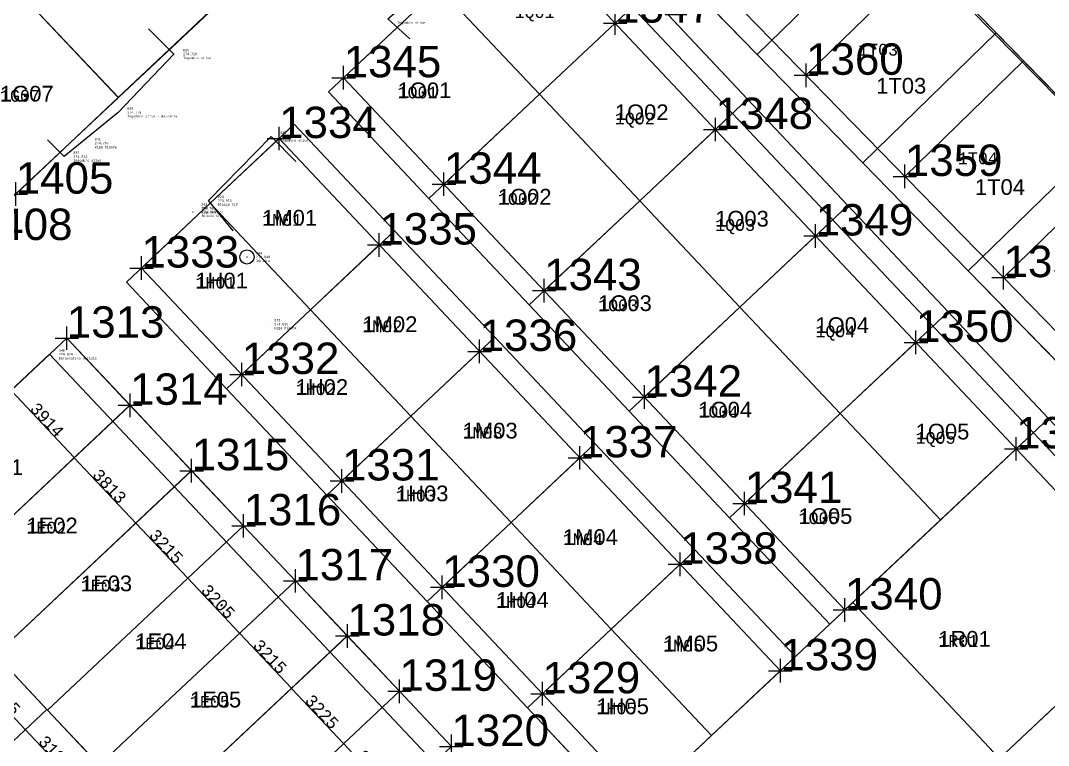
# Model space of a CAD drawing. Extents: x -1000 to 923337, y -63322 to 323191.
# Drawn here: x 142833 to 186441, y 99278 to 130046 of the extents above; entities that cross this region are included whole.
import ezdxf
from ezdxf.enums import TextEntityAlignment as Align

# ---------------------------------------------------------------- set-up
doc = ezdxf.new("R2010")
doc.units = 0
doc.header["$PDMODE"] = 35
doc.header["$PDSIZE"] = 1
for name, color, linetype in [('punti tracciati', 7, 'Continuous'), ('WF nome aree GPS', 7, 'Continuous'), ('WF quote', 7, 'Continuous'), ('WF_ingombro_stive_2', 1, 'Continuous'), ('WF_lato_di_accesso', 40, 'Continuous'), ('WF_nome_aree_GPS', 7, 'Continuous'), ('WF_tracciatura', 30, 'Continuous')]:
    doc.layers.add(name, color=color, linetype=linetype)
for name, color, linetype, lineweight in [('WF ingombro stive 2', 1, 'Continuous', 30), ('WF lato di accesso', 40, 'Continuous', 30), ('WF tracciatura', 30, 'Continuous', 30)]:
    doc.layers.add(name, color=color, linetype=linetype, lineweight=lineweight)
doc.styles.add('FONTSTYLE_1', font='arial.ttf', dxfattribs={"height": 0.2})
doc.styles.add('FONTSTYLE_2', font='arial.ttf', dxfattribs={"height": 0.2})
doc.styles.get("Standard").update_dxf_attribs({"font": 'consola.ttf', "height": 500})
doc.dimstyles.new('ISO-25', dxfattribs={"dimtxt": 2.5, "dimasz": 2.5, "dimexe": 1.25, "dimexo": 0.625, "dimtad": 1, "dimtxsty": 'Standard', "dimcen": 2.5, "dimadec": 0, "dimazin": 0, "dimtfac": 1, "dimtmove": 0, "dimatfit": 3, "dimfxl": 1, "dimarcsym": 0})

# ---------------------------------------------------------------- blocks, each defined once
blk = doc.blocks.new('rilievo 2')
at = {"color": 8, "elevation": 2505}
blk.add_lwpolyline([(290044, -489772), (291785, -487987), (293243, -485783), (293703, -482666), (283462, -471954), (261960, -450103), (261178, -449699), (260102, -449797), (260170, -450061)], dxfattribs=at)
at = {"color": 8}
for points in [[(247504, -460842, -271991), (246582, -459993, 2646), (248470, -458380, 2592), (251358, -455964, 2360), (252065, -456671, 2360)], [(236416, -460422, -271991), (237500, -461492, 2737), (235134, -463969, 2787), (232847, -465845, 2819), (232139, -465138, 2819)], [(240013, -468991, -271991), (238969, -467714, 2922), (241622, -464998, 2697), (242678, -466053, 2697)]]:
    blk.add_polyline3d(points, dxfattribs=at)
blk.add_polyline3d([(255308, -498750, 2875), (247700, -505905, 3627), (245447, -503584, 3012), (241842, -506860, 2803), (235282, -499869, 2839), (231678, -503146, 2630), (217517, -488061, 2893), (232227, -474236, 2932)], close=True, dxfattribs=at)
at = {"color": 1}
blk.add_circle((240600, -470107, 2848), 300, dxfattribs=at)
at = {"color": 8}
for p in [(237500, -461492, 2737), (235134, -463969, 2787), (233750, -465273, 2775), (241622, -464998, 2697), (232847, -465845, 2819), (238969, -467714, 2922), (238269, -468041, 2768), (238298, -468198, 2892), (240600, -470107, 2848), (241374, -472955, 2844), (232227, -474236, 2932)]:
    blk.add_point(p, dxfattribs=at)
for s, p in [('Ingombro stive', (246971, -460160, 2646)), ('835', (237889, -461325, 2737)), ('274.729', (237889, -461492, 2737)), ('Ingombro stive', (237889, -461659, 2737)), ('836', (235523, -463802, 2787)), ('274.779', (235523, -463969, 2787)), ('Ingombro stive - mezzeria', (235523, -464136, 2787)), ('825', (242011, -464831, 2697)), ('341', (234139, -465106, 2775)), ('274.767', (234139, -465273, 2775)), ('274.689', (242011, -464998, 2697)), ('Ingombro stive', (242011, -465164, 2697)), ('837', (233236, -465679, 2819)), ('Riga bianca', (234139, -465440, 2775)), ('274.811', (233236, -465845, 2819)), ('Ingombro stive', (233236, -466012, 2819)), ('342', (238658, -467874, 2768)), ('824', (239358, -467547, 2922)), ('274.913', (239358, -467714, 2922)), ('Blocco CLS', (239358, -467881, 2922)), ('274.760', (238658, -468041, 2768)), ('Riga bianca', (238658, -468208, 2768)), ('823', (238687, -468031, 2892)), ('274.884', (238687, -468198, 2892)), ('Blocco CLS', (238687, -468365, 2892)), ('344', (240989, -469940, 2848)), ('274.840', (240989, -470107, 2848)), ('Idrante', (240989, -470274, 2848)), ('343', (241763, -472788, 2844)), ('274.835', (241763, -472955, 2844)), ('Riga bianca', (241763, -473122, 2844)), ('340', (232616, -474069, 2932)), ('274.924', (232616, -474236, 2932)), ('Baraccatura acciaio', (232616, -474403, 2932))]:
    blk.add_text(s, height=100, dxfattribs=at).set_placement(p, align=Align.MIDDLE_LEFT)
blk = doc.blocks.new('*D7')
at = {"layer": 'Defpoints', "color": 0, "transparency": 16777216}
for p in [(142427, 114341, 2928), (145110, 111491, 2875), (145110, 111491)]:
    blk.add_point(p, dxfattribs=at)
at = {"layer": 'WF quote', "color": 0, "lineweight": -2, "transparency": 16777216}
for p, q in [((142428, 114341), (142428, 114342)), ((142429, 114339), (145108, 111493)), ((145111, 111492), (145111, 111492))]:
    blk.add_line(p, q, dxfattribs=at)
at = {"layer": 'WF quote', "color": 0, "transparency": 16777216}
for points in [[(142429, 114340), (142429, 114339), (142427, 114341)], [(145109, 111494), (145108, 111493), (145110, 111491)]]:
    blk.add_solid(points, dxfattribs=at)
at = {"layer": 'WF quote', "color": 0, "transparency": 16777216, "insert": (143956, 113093), "char_height": 500, "attachment_point": 5, "rotation": 313.2747}
blk.add_mtext('3914', dxfattribs=at)
blk = doc.blocks.new('*D8')
at = {"layer": 'Defpoints', "color": 0, "transparency": 16777216}
for p in [(145110, 111491, 2875), (147722, 108713, 2875), (147724, 108715)]:
    blk.add_point(p, dxfattribs=at)
at = {"layer": 'WF quote', "color": 0, "lineweight": -2, "transparency": 16777216}
for p, q in [((145111, 111492), (145111, 111492)), ((145112, 111490), (147722, 108717)), ((147722, 108714), (147725, 108716))]:
    blk.add_line(p, q, dxfattribs=at)
at = {"layer": 'WF quote', "color": 0, "transparency": 16777216}
for points in [[(145112, 111490), (145112, 111489), (145110, 111491)], [(147722, 108717), (147722, 108717), (147724, 108715)]]:
    blk.add_solid(points, dxfattribs=at)
at = {"layer": 'WF quote', "color": 0, "transparency": 16777216, "insert": (146605, 110280), "char_height": 500, "attachment_point": 5, "rotation": 313.2747}
blk.add_mtext('3813', dxfattribs=at)
blk = doc.blocks.new('*D9')
at = {"layer": 'Defpoints', "color": 0, "transparency": 16777216}
for p in [(147722, 108713, 2875), (149924, 106371, 2875), (149928, 106375)]:
    blk.add_point(p, dxfattribs=at)
at = {"layer": 'WF quote', "color": 0, "lineweight": -2, "transparency": 16777216}
for p, q in [((147722, 108714), (147725, 108716)), ((147726, 108714), (149926, 106376)), ((149924, 106371), (149929, 106375))]:
    blk.add_line(p, q, dxfattribs=at)
at = {"layer": 'WF quote', "color": 0, "transparency": 16777216}
for points in [[(147726, 108714), (147725, 108713), (147724, 108715)], [(149926, 106377), (149926, 106376), (149928, 106375)]]:
    blk.add_solid(points, dxfattribs=at)
at = {"layer": 'WF quote', "color": 0, "transparency": 16777216, "insert": (149013, 107722), "char_height": 500, "attachment_point": 5, "rotation": 313.2747}
blk.add_mtext('3215', dxfattribs=at)
blk = doc.blocks.new('*D10')
at = {"layer": 'Defpoints', "color": 0, "transparency": 16777216}
for p in [(149924, 106371, 2875), (152119, 104035, 2875), (152125, 104041)]:
    blk.add_point(p, dxfattribs=at)
at = {"layer": 'WF quote', "color": 0, "lineweight": -2, "transparency": 16777216}
for p, q in [((149924, 106371), (149929, 106375)), ((149929, 106373), (152123, 104043)), ((152119, 104036), (152126, 104042))]:
    blk.add_line(p, q, dxfattribs=at)
at = {"layer": 'WF quote', "color": 0, "transparency": 16777216}
for points in [[(149930, 106373), (149929, 106373), (149928, 106375)], [(152123, 104043), (152123, 104043), (152125, 104041)]]:
    blk.add_solid(points, dxfattribs=at)
at = {"layer": 'WF quote', "color": 0, "transparency": 16777216, "insert": (151214, 105384), "char_height": 500, "attachment_point": 5, "rotation": 313.2747}
blk.add_mtext('3205', dxfattribs=at)
blk = doc.blocks.new('*D11')
at = {"layer": 'Defpoints', "color": 0, "transparency": 16777216}
for p in [(152119, 104035, 2875), (154321, 101693, 2875), (154329, 101700)]:
    blk.add_point(p, dxfattribs=at)
at = {"layer": 'WF quote', "color": 0, "lineweight": -2, "transparency": 16777216}
for p, q in [((152119, 104036), (152126, 104042)), ((152126, 104039), (154327, 101702)), ((154321, 101693), (154330, 101701))]:
    blk.add_line(p, q, dxfattribs=at)
at = {"layer": 'WF quote', "color": 0, "transparency": 16777216}
for points in [[(152127, 104040), (152126, 104039), (152125, 104041)], [(154327, 101702), (154327, 101702), (154329, 101700)]]:
    blk.add_solid(points, dxfattribs=at)
at = {"layer": 'WF quote', "color": 0, "transparency": 16777216, "insert": (153414, 103047), "char_height": 500, "attachment_point": 5, "rotation": 313.2747}
blk.add_mtext('3215', dxfattribs=at)
blk = doc.blocks.new('*D12')
at = {"layer": 'Defpoints', "color": 0, "transparency": 16777216}
for p in [(154321, 101693, 2875), (156529, 99343, 2875), (156539, 99352)]:
    blk.add_point(p, dxfattribs=at)
at = {"layer": 'WF quote', "color": 0, "lineweight": -2, "transparency": 16777216}
for p, q in [((154321, 101693), (154330, 101701)), ((154330, 101699), (156538, 99354)), ((156530, 99343), (156540, 99353))]:
    blk.add_line(p, q, dxfattribs=at)
at = {"layer": 'WF quote', "color": 0, "transparency": 16777216}
for points in [[(154331, 101699), (154330, 101698), (154329, 101700)], [(156538, 99354), (156537, 99354), (156539, 99352)]]:
    blk.add_solid(points, dxfattribs=at)
at = {"layer": 'WF quote', "color": 0, "transparency": 16777216, "insert": (155621, 100703), "char_height": 500, "attachment_point": 5, "rotation": 313.2747}
blk.add_mtext('3225', dxfattribs=at)
blk = doc.blocks.new('*D13')
at = {"layer": 'Defpoints', "color": 0, "transparency": 16777216}
for p in [(156529, 99343, 2875), (158731, 97000, 2875), (158743, 97012)]:
    blk.add_point(p, dxfattribs=at)
at = {"layer": 'WF quote', "color": 0, "lineweight": -2, "transparency": 16777216}
for p, q in [((156530, 99343), (156540, 99353)), ((156541, 99351), (158742, 97013)), ((158732, 97001), (158744, 97012))]:
    blk.add_line(p, q, dxfattribs=at)
at = {"layer": 'WF quote', "color": 0, "transparency": 16777216}
for points in [[(156541, 99351), (156541, 99350), (156539, 99352)], [(158742, 97014), (158741, 97013), (158743, 97012)]]:
    blk.add_solid(points, dxfattribs=at)
at = {"layer": 'WF quote', "color": 0, "transparency": 16777216, "insert": (157829, 98358), "char_height": 500, "attachment_point": 5, "rotation": 313.2747}
blk.add_mtext('3215', dxfattribs=at)
blk = doc.blocks.new('*D19')
at = {"layer": 'Defpoints', "color": 0, "transparency": 16777216}
for p in [(140824, 102301, 2844), (143033, 99952, 2844), (143033, 99952)]:
    blk.add_point(p, dxfattribs=at)
at = {"layer": 'WF quote', "color": 0, "lineweight": -2, "transparency": 16777216}
for p, q in [((140823, 102301), (140823, 102301)), ((140826, 102300), (143031, 99953)), ((143033, 99952), (143034, 99952))]:
    blk.add_line(p, q, dxfattribs=at)
at = {"layer": 'WF quote', "color": 0, "transparency": 16777216}
for points in [[(140826, 102300), (140825, 102299), (140824, 102301)], [(143031, 99954), (143031, 99953), (143033, 99952)]]:
    blk.add_solid(points, dxfattribs=at)
at = {"layer": 'WF quote', "color": 0, "transparency": 16777216, "insert": (142116, 101303), "char_height": 500, "attachment_point": 5, "rotation": 313.2279}
blk.add_mtext('3225', dxfattribs=at)
blk = doc.blocks.new('*D20')
at = {"layer": 'Defpoints', "color": 0, "transparency": 16777216}
for p in [(143033, 99952, 2844), (145221, 97624, 2844), (145221, 97624)]:
    blk.add_point(p, dxfattribs=at)
at = {"layer": 'WF quote', "color": 0, "lineweight": -2, "transparency": 16777216}
for p, q in [((143032, 99951), (143032, 99951)), ((143034, 99950), (145219, 97625)), ((145221, 97624), (145222, 97624))]:
    blk.add_line(p, q, dxfattribs=at)
at = {"layer": 'WF quote', "color": 0, "transparency": 16777216}
for points in [[(143035, 99950), (143034, 99949), (143033, 99952)], [(145220, 97626), (145219, 97625), (145221, 97624)]]:
    blk.add_solid(points, dxfattribs=at)
at = {"layer": 'WF quote', "color": 0, "transparency": 16777216, "insert": (144314, 98964), "char_height": 500, "attachment_point": 5, "rotation": 313.2279}
blk.add_mtext('3195', dxfattribs=at)
blk = doc.blocks.new('Croce___ATS')
at = {"color": 0}
for p, q in [((0, -0.5), (0, 0.5)), ((-0.5, 0), (0.5, 0))]:
    blk.add_line(p, q, dxfattribs=at)
blk = doc.blocks.new('T_P_316')
at = {"color": 7}
blk.add_point((0, 0), dxfattribs=at)
blk.add_blockref('Croce___ATS', (0, 0), dxfattribs=at)
at = {"color": 7, "insert": (0, 0), "char_height": 1.3333, "attachment_point": 7, "style": 'FONTSTYLE_1'}
blk.add_mtext('1313', dxfattribs=at)
blk = doc.blocks.new('T_P_317')
at = {"color": 7}
blk.add_point((0, 0), dxfattribs=at)
blk.add_blockref('Croce___ATS', (0, 0), dxfattribs=at)
at = {"color": 7, "insert": (0, 0), "char_height": 1.3333, "attachment_point": 7, "style": 'FONTSTYLE_1'}
blk.add_mtext('1314', dxfattribs=at)
blk = doc.blocks.new('T_P_318')
at = {"color": 7}
blk.add_point((0, 0), dxfattribs=at)
blk.add_blockref('Croce___ATS', (0, 0), dxfattribs=at)
at = {"color": 7, "insert": (0, 0), "char_height": 1.3333, "attachment_point": 7, "style": 'FONTSTYLE_1'}
blk.add_mtext('1315', dxfattribs=at)
blk = doc.blocks.new('T_P_319')
at = {"color": 7}
blk.add_point((0, 0), dxfattribs=at)
blk.add_blockref('Croce___ATS', (0, 0), dxfattribs=at)
at = {"color": 7, "insert": (0, 0), "char_height": 1.3333, "attachment_point": 7, "style": 'FONTSTYLE_1'}
blk.add_mtext('1316', dxfattribs=at)
blk = doc.blocks.new('T_P_320')
at = {"color": 7}
blk.add_point((0, 0), dxfattribs=at)
blk.add_blockref('Croce___ATS', (0, 0), dxfattribs=at)
at = {"color": 7, "insert": (0, 0), "char_height": 1.3333, "attachment_point": 7, "style": 'FONTSTYLE_1'}
blk.add_mtext('1317', dxfattribs=at)
blk = doc.blocks.new('T_P_321')
at = {"color": 7}
blk.add_point((0, 0), dxfattribs=at)
blk.add_blockref('Croce___ATS', (0, 0), dxfattribs=at)
at = {"color": 7, "insert": (0, 0), "char_height": 1.3333, "attachment_point": 7, "style": 'FONTSTYLE_1'}
blk.add_mtext('1318', dxfattribs=at)
blk = doc.blocks.new('T_P_322')
at = {"color": 7}
blk.add_point((0, 0), dxfattribs=at)
blk.add_blockref('Croce___ATS', (0, 0), dxfattribs=at)
at = {"color": 7, "insert": (0, 0), "char_height": 1.3333, "attachment_point": 7, "style": 'FONTSTYLE_1'}
blk.add_mtext('1319', dxfattribs=at)
blk = doc.blocks.new('T_P_323')
at = {"color": 7}
blk.add_point((0, 0), dxfattribs=at)
blk.add_blockref('Croce___ATS', (0, 0), dxfattribs=at)
at = {"color": 7, "insert": (0, 0), "char_height": 1.3333, "attachment_point": 7, "style": 'FONTSTYLE_1'}
blk.add_mtext('1320', dxfattribs=at)
blk = doc.blocks.new('T_P_332')
at = {"color": 7}
blk.add_point((0, 0), dxfattribs=at)
blk.add_blockref('Croce___ATS', (0, 0), dxfattribs=at)
at = {"color": 7, "insert": (0, 0), "char_height": 1.3333, "attachment_point": 7, "style": 'FONTSTYLE_1'}
blk.add_mtext('1329', dxfattribs=at)
blk = doc.blocks.new('T_P_333')
at = {"color": 7}
blk.add_point((0, 0), dxfattribs=at)
blk.add_blockref('Croce___ATS', (0, 0), dxfattribs=at)
at = {"color": 7, "insert": (0, 0), "char_height": 1.3333, "attachment_point": 7, "style": 'FONTSTYLE_1'}
blk.add_mtext('1330', dxfattribs=at)
blk = doc.blocks.new('T_P_334')
at = {"color": 7}
blk.add_point((0, 0), dxfattribs=at)
blk.add_blockref('Croce___ATS', (0, 0), dxfattribs=at)
at = {"color": 7, "insert": (0, 0), "char_height": 1.3333, "attachment_point": 7, "style": 'FONTSTYLE_1'}
blk.add_mtext('1331', dxfattribs=at)
blk = doc.blocks.new('T_P_335')
at = {"color": 7}
blk.add_point((0, 0), dxfattribs=at)
blk.add_blockref('Croce___ATS', (0, 0), dxfattribs=at)
at = {"color": 7, "insert": (0, 0), "char_height": 1.3333, "attachment_point": 7, "style": 'FONTSTYLE_1'}
blk.add_mtext('1332', dxfattribs=at)
blk = doc.blocks.new('T_P_336')
at = {"color": 7}
blk.add_point((0, 0), dxfattribs=at)
blk.add_blockref('Croce___ATS', (0, 0), dxfattribs=at)
at = {"color": 7, "insert": (0, 0), "char_height": 1.3333, "attachment_point": 7, "style": 'FONTSTYLE_1'}
blk.add_mtext('1333', dxfattribs=at)
blk = doc.blocks.new('T_P_337')
at = {"color": 7}
blk.add_point((0, 0), dxfattribs=at)
blk.add_blockref('Croce___ATS', (0, 0), dxfattribs=at)
at = {"color": 7, "insert": (0, 0), "char_height": 1.3333, "attachment_point": 7, "style": 'FONTSTYLE_1'}
blk.add_mtext('1334', dxfattribs=at)
blk = doc.blocks.new('T_P_338')
at = {"color": 7}
blk.add_point((0, 0), dxfattribs=at)
blk.add_blockref('Croce___ATS', (0, 0), dxfattribs=at)
at = {"color": 7, "insert": (0, 0), "char_height": 1.3333, "attachment_point": 7, "style": 'FONTSTYLE_1'}
blk.add_mtext('1335', dxfattribs=at)
blk = doc.blocks.new('T_P_339')
at = {"color": 7}
blk.add_point((0, 0), dxfattribs=at)
blk.add_blockref('Croce___ATS', (0, 0), dxfattribs=at)
at = {"color": 7, "insert": (0, 0), "char_height": 1.3333, "attachment_point": 7, "style": 'FONTSTYLE_1'}
blk.add_mtext('1336', dxfattribs=at)
blk = doc.blocks.new('T_P_340')
at = {"color": 7}
blk.add_point((0, 0), dxfattribs=at)
blk.add_blockref('Croce___ATS', (0, 0), dxfattribs=at)
at = {"color": 7, "insert": (0, 0), "char_height": 1.3333, "attachment_point": 7, "style": 'FONTSTYLE_1'}
blk.add_mtext('1337', dxfattribs=at)
blk = doc.blocks.new('T_P_341')
at = {"color": 7}
blk.add_point((0, 0), dxfattribs=at)
blk.add_blockref('Croce___ATS', (0, 0), dxfattribs=at)
at = {"color": 7, "insert": (0, 0), "char_height": 1.3333, "attachment_point": 7, "style": 'FONTSTYLE_1'}
blk.add_mtext('1338', dxfattribs=at)
blk = doc.blocks.new('T_P_342')
at = {"color": 7}
blk.add_point((0, 0), dxfattribs=at)
blk.add_blockref('Croce___ATS', (0, 0), dxfattribs=at)
at = {"color": 7, "insert": (0, 0), "char_height": 1.3333, "attachment_point": 7, "style": 'FONTSTYLE_1'}
blk.add_mtext('1339', dxfattribs=at)
blk = doc.blocks.new('T_P_343')
at = {"color": 7}
blk.add_point((0, 0), dxfattribs=at)
blk.add_blockref('Croce___ATS', (0, 0), dxfattribs=at)
at = {"color": 7, "insert": (0, 0), "char_height": 1.3333, "attachment_point": 7, "style": 'FONTSTYLE_1'}
blk.add_mtext('1340', dxfattribs=at)
blk = doc.blocks.new('T_P_344')
at = {"color": 7}
blk.add_point((0, 0), dxfattribs=at)
blk.add_blockref('Croce___ATS', (0, 0), dxfattribs=at)
at = {"color": 7, "insert": (0, 0), "char_height": 1.3333, "attachment_point": 7, "style": 'FONTSTYLE_1'}
blk.add_mtext('1341', dxfattribs=at)
blk = doc.blocks.new('T_P_345')
at = {"color": 7}
blk.add_point((0, 0), dxfattribs=at)
blk.add_blockref('Croce___ATS', (0, 0), dxfattribs=at)
at = {"color": 7, "insert": (0, 0), "char_height": 1.3333, "attachment_point": 7, "style": 'FONTSTYLE_1'}
blk.add_mtext('1342', dxfattribs=at)
blk = doc.blocks.new('T_P_346')
at = {"color": 7}
blk.add_point((0, 0), dxfattribs=at)
blk.add_blockref('Croce___ATS', (0, 0), dxfattribs=at)
at = {"color": 7, "insert": (0, 0), "char_height": 1.3333, "attachment_point": 7, "style": 'FONTSTYLE_1'}
blk.add_mtext('1343', dxfattribs=at)
blk = doc.blocks.new('T_P_347')
at = {"color": 7}
blk.add_point((0, 0), dxfattribs=at)
blk.add_blockref('Croce___ATS', (0, 0), dxfattribs=at)
at = {"color": 7, "insert": (0, 0), "char_height": 1.3333, "attachment_point": 7, "style": 'FONTSTYLE_1'}
blk.add_mtext('1344', dxfattribs=at)
blk = doc.blocks.new('T_P_348')
at = {"color": 7}
blk.add_point((0, 0), dxfattribs=at)
blk.add_blockref('Croce___ATS', (0, 0), dxfattribs=at)
at = {"color": 7, "insert": (0, 0), "char_height": 1.3333, "attachment_point": 7, "style": 'FONTSTYLE_1'}
blk.add_mtext('1345', dxfattribs=at)
blk = doc.blocks.new('T_P_350')
at = {"color": 7}
blk.add_point((0, 0), dxfattribs=at)
blk.add_blockref('Croce___ATS', (0, 0), dxfattribs=at)
at = {"color": 7, "insert": (0, 0), "char_height": 1.3333, "attachment_point": 7, "style": 'FONTSTYLE_1'}
blk.add_mtext('1347', dxfattribs=at)
blk = doc.blocks.new('T_P_351')
at = {"color": 7}
blk.add_point((0, 0), dxfattribs=at)
blk.add_blockref('Croce___ATS', (0, 0), dxfattribs=at)
at = {"color": 7, "insert": (0, 0), "char_height": 1.3333, "attachment_point": 7, "style": 'FONTSTYLE_1'}
blk.add_mtext('1348', dxfattribs=at)
blk = doc.blocks.new('T_P_352')
at = {"color": 7}
blk.add_point((0, 0), dxfattribs=at)
blk.add_blockref('Croce___ATS', (0, 0), dxfattribs=at)
at = {"color": 7, "insert": (0, 0), "char_height": 1.3333, "attachment_point": 7, "style": 'FONTSTYLE_1'}
blk.add_mtext('1349', dxfattribs=at)
blk = doc.blocks.new('T_P_353')
at = {"color": 7}
blk.add_point((0, 0), dxfattribs=at)
blk.add_blockref('Croce___ATS', (0, 0), dxfattribs=at)
at = {"color": 7, "insert": (0, 0), "char_height": 1.3333, "attachment_point": 7, "style": 'FONTSTYLE_1'}
blk.add_mtext('1350', dxfattribs=at)
blk = doc.blocks.new('T_P_354')
at = {"color": 7}
blk.add_point((0, 0), dxfattribs=at)
blk.add_blockref('Croce___ATS', (0, 0), dxfattribs=at)
at = {"color": 7, "insert": (0, 0), "char_height": 1.3333, "attachment_point": 7, "style": 'FONTSTYLE_1'}
blk.add_mtext('1351', dxfattribs=at)
blk = doc.blocks.new('T_P_361')
at = {"color": 7}
blk.add_point((0, 0), dxfattribs=at)
blk.add_blockref('Croce___ATS', (0, 0), dxfattribs=at)
at = {"color": 7, "insert": (0, 0), "char_height": 1.3333, "attachment_point": 7, "style": 'FONTSTYLE_1'}
blk.add_mtext('1358', dxfattribs=at)
blk = doc.blocks.new('T_P_362')
at = {"color": 7}
blk.add_point((0, 0), dxfattribs=at)
blk.add_blockref('Croce___ATS', (0, 0), dxfattribs=at)
at = {"color": 7, "insert": (0, 0), "char_height": 1.3333, "attachment_point": 7, "style": 'FONTSTYLE_1'}
blk.add_mtext('1359', dxfattribs=at)
blk = doc.blocks.new('T_P_363')
at = {"color": 7}
blk.add_point((0, 0), dxfattribs=at)
blk.add_blockref('Croce___ATS', (0, 0), dxfattribs=at)
at = {"color": 7, "insert": (0, 0), "char_height": 1.3333, "attachment_point": 7, "style": 'FONTSTYLE_1'}
blk.add_mtext('1360', dxfattribs=at)
blk = doc.blocks.new('T_P_408')
at = {"color": 7}
blk.add_point((0, 0), dxfattribs=at)
blk.add_blockref('Croce___ATS', (0, 0), dxfattribs=at)
at = {"color": 7, "insert": (0, 0), "char_height": 1.3333, "attachment_point": 7, "style": 'FONTSTYLE_1'}
blk.add_mtext('1405', dxfattribs=at)
blk = doc.blocks.new('T_P_410')
at = {"color": 7}
blk.add_point((0, 0), dxfattribs=at)
blk.add_blockref('Croce___ATS', (0, 0), dxfattribs=at)
at = {"color": 7, "insert": (0, 0), "char_height": 1.3333, "attachment_point": 7, "style": 'FONTSTYLE_1'}
blk.add_mtext('1408', dxfattribs=at)
blk = doc.blocks.new('punti tracciatura 2')
at = {"layer": 'WF_ingombro_stive_2', "ltscale": 0.5, "flags": 128}
for points, elevation in [([(1346547.904, -3431.326), (1346546.219, -3432.968), (1346512.269, -3398.141), (1346513.954, -3396.498)], 273.83), ([(1346510.337, -3406.235), (1346515.376, -3401.323), (1346519.564, -3405.62), (1346514.526, -3410.531)], 272.983), ([(1346489.702, -3407.38), (1346485.348, -3411.478), (1346481.006, -3406.866), (1346485.359, -3402.768)], 274.779), ([(1346506.425, -3408.316), (1346503.215, -3411.339), (1346498.961, -3406.821), (1346502.172, -3403.799)], 274.866), ([(1346514.526, -3410.531), (1346519.564, -3405.62), (1346523.752, -3409.916), (1346518.716, -3414.826)], 273.152), ([(1346481.006, -3406.866), (1346485.348, -3411.478), (1346480.995, -3415.577)], 274.779), ([(1346494.906, -3410.639), (1346498.961, -3406.821), (1346503.215, -3411.339), (1346499.16, -3415.157)], 274.866), ([(1346510.679, -3412.834), (1346507.468, -3415.856), (1346503.215, -3411.339), (1346506.425, -3408.316)], 274.866), ([(1346518.716, -3414.826), (1346523.752, -3409.916), (1346527.94, -3414.213), (1346522.905, -3419.121)], 273.322), ([(1346499.16, -3415.157), (1346503.215, -3411.339), (1346507.468, -3415.856), (1346503.413, -3419.674)], 274.866), ([(1346514.932, -3417.352), (1346511.722, -3420.374), (1346507.468, -3415.856), (1346510.679, -3412.834)], 274.866), ([(1346496.421, -3417.735), (1346493.502, -3420.484), (1346489.248, -3415.966), (1346492.167, -3413.218)], 274.866), ([(1346522.905, -3419.121), (1346527.94, -3414.213), (1346532.129, -3418.509), (1346527.094, -3423.416)], 273.491), ([(1346486.329, -3418.714), (1346489.248, -3415.966), (1346493.502, -3420.484), (1346490.583, -3423.232)], 274.866), ([(1346503.413, -3419.674), (1346507.468, -3415.856), (1346511.722, -3420.374), (1346507.667, -3424.192)], 274.866), ([(1346519.186, -3421.869), (1346515.975, -3424.892), (1346511.722, -3420.374), (1346514.932, -3417.352)], 274.866), ([(1346500.674, -3422.253), (1346497.755, -3425.001), (1346493.502, -3420.484), (1346496.421, -3417.735)], 274.866), ([(1346490.583, -3423.232), (1346493.502, -3420.484), (1346497.755, -3425.001), (1346494.837, -3427.75)], 274.866), ([(1346507.667, -3424.192), (1346511.722, -3420.374), (1346515.975, -3424.892), (1346511.92, -3428.71)], 274.866), ([(1346523.439, -3426.387), (1346520.229, -3429.409), (1346515.975, -3424.892), (1346519.186, -3421.869)], 274.866), ([(1346504.928, -3426.771), (1346502.009, -3429.519), (1346497.755, -3425.001), (1346500.674, -3422.253)], 274.866), ([(1346511.92, -3428.71), (1346515.975, -3424.892), (1346520.229, -3429.409), (1346516.174, -3433.227)], 274.866), ([(1346494.837, -3427.75), (1346497.755, -3425.001), (1346502.009, -3429.519), (1346499.09, -3432.267)], 274.866), ([(1346529.67, -3433.005), (1346522.738, -3439.532), (1346516.507, -3432.914), (1346523.439, -3426.387)], 274.848), ([(1346509.181, -3431.288), (1346506.262, -3434.037), (1346502.009, -3429.519), (1346504.928, -3426.771)], 274.866), ([(1346499.09, -3432.267), (1346502.009, -3429.519), (1346506.262, -3434.037), (1346503.344, -3436.785)], 274.866), ([(1346513.435, -3435.806), (1346510.516, -3438.554), (1346506.262, -3434.037), (1346509.181, -3431.288)], 274.866), ([(1346507.597, -3441.303), (1346516.507, -3432.914), (1346522.738, -3439.532), (1346513.828, -3447.921)], 274.848), ([(1346535.901, -3439.623), (1346528.969, -3446.15), (1346522.738, -3439.532), (1346529.67, -3433.005)], 274.848), ([(1346503.344, -3436.785), (1346506.262, -3434.037), (1346510.516, -3438.554), (1346507.597, -3441.303)], 274.866)]:
    blk.add_lwpolyline(points, dxfattribs=dict(at, elevation=elevation))
for points, elevation in [([(1346485.844, -3424.538), (1346477.532, -3432.363), (1346474.847, -3429.506), (1346483.162, -3421.69)], 274.866), ([(1346488.459, -3427.316), (1346480.139, -3435.136), (1346477.532, -3432.363), (1346485.844, -3424.538)], 274.866), ([(1346490.663, -3429.656), (1346482.341, -3437.479), (1346480.139, -3435.136), (1346488.459, -3427.316)], 274.866), ([(1346492.86, -3431.99), (1346484.536, -3439.814), (1346482.341, -3437.479), (1346490.663, -3429.656)], 274.866), ([(1346495.064, -3434.331), (1346486.738, -3442.156), (1346484.536, -3439.814), (1346492.86, -3431.99)], 274.866), ([(1346497.275, -3436.679), (1346488.947, -3444.506), (1346486.738, -3442.156), (1346495.064, -3434.331)], 274.866), ([(1346482.314, -3437.45), (1346474.448, -3444.844), (1346472.241, -3442.492), (1346480.105, -3435.1)], 274.836), ([(1346499.478, -3439.02), (1346491.147, -3446.851), (1346488.947, -3444.506), (1346497.275, -3436.679)], 274.866), ([(1346484.501, -3439.778), (1346476.634, -3447.173), (1346474.448, -3444.844), (1346482.314, -3437.45)], 274.836)]:
    blk.add_lwpolyline(points, close=True, dxfattribs=dict(at, elevation=elevation))
at = {"layer": 'WF_lato_di_accesso', "ltscale": 0.5}
for p, q in [((1346485.844, -3424.538, 274.866), (1346483.162, -3421.69, 274.866)), ((1346488.459, -3427.316, 274.836), (1346485.844, -3424.538, 274.866)), ((1346490.663, -3429.656, 274.836), (1346488.459, -3427.316, 274.836)), ((1346492.86, -3431.99, 274.836), (1346490.663, -3429.656, 274.836)), ((1346495.064, -3434.331, 274.836), (1346492.86, -3431.99, 274.836)), ((1346497.275, -3436.679, 274.836), (1346495.064, -3434.331, 274.836)), ((1346499.478, -3439.02, 274.836), (1346497.275, -3436.679, 274.836))]:
    blk.add_line(p, q, dxfattribs=at)
at = {"layer": 'WF_tracciatura', "ltscale": 0.5}
for p, q in [((1346505.182, -3400.95, 272.814), (1346540.709, -3437.376, 273.83)), ((1346502.172, -3403.799, 274.865), (1346535.901, -3439.623, 274.848)), ((1346494.906, -3410.639, 274.866), (1346516.174, -3433.227, 274.848)), ((1346492.167, -3413.218, 274.866), (1346513.435, -3435.806, 274.848)), ((1346486.329, -3418.714, 274.866), (1346520.059, -3454.539, 274.848))]:
    blk.add_line(p, q, dxfattribs=at)
at = {"color": 7}
for name, p in [('T_P_350', (1346506.425, -3408.316, 274.866)), ('T_P_348', (1346494.906, -3410.639, 274.866)), ('T_P_363', (1346514.526, -3410.531, 273.152)), ('T_P_337', (1346492.167, -3413.218, 274.866)), ('T_P_351', (1346510.679, -3412.834, 274.866)), ('T_P_362', (1346518.716, -3414.826, 273.152)), ('T_P_347', (1346499.16, -3415.157, 274.866)), ('T_P_408', (1346480.995, -3415.577, 274.779)), ('T_P_410', (1346479.26, -3417.544, 274.848)), ('T_P_352', (1346514.932, -3417.352, 274.866)), ('T_P_338', (1346496.421, -3417.735, 274.866)), ('T_P_336', (1346486.329, -3418.714, 274.866)), ('T_P_361', (1346522.905, -3419.121, 273.322)), ('T_P_346', (1346503.413, -3419.674, 274.866)), ('T_P_316', (1346483.162, -3421.69, 274.866)), ('T_P_353', (1346519.186, -3421.869, 274.866)), ('T_P_339', (1346500.674, -3422.253, 274.866)), ('T_P_335', (1346490.583, -3423.232, 274.866)), ('T_P_317', (1346485.844, -3424.538, 274.866)), ('T_P_345', (1346507.667, -3424.192, 274.866)), ('T_P_340', (1346504.928, -3426.771, 274.866)), ('T_P_354', (1346523.439, -3426.387, 274.866)), ('T_P_318', (1346488.459, -3427.316, 274.866)), ('T_P_334', (1346494.837, -3427.75, 274.866)), ('T_P_344', (1346511.92, -3428.71, 274.866)), ('T_P_319', (1346490.663, -3429.656, 274.866)), ('T_P_341', (1346509.181, -3431.288, 274.866)), ('T_P_320', (1346492.86, -3431.99, 274.866)), ('T_P_333', (1346499.09, -3432.267, 274.866)), ('T_P_343', (1346516.174, -3433.227, 274.848)), ('T_P_321', (1346495.064, -3434.331, 274.866)), ('T_P_342', (1346513.435, -3435.806, 274.866)), ('T_P_322', (1346497.275, -3436.679, 274.866)), ('T_P_332', (1346503.344, -3436.785, 274.866)), ('T_P_323', (1346499.478, -3439.02, 274.866))]:
    blk.add_blockref(name, p, dxfattribs=at)
at = {"layer": 'WF_nome_aree_GPS', "char_height": 0.6667, "attachment_point": 7, "style": 'FONTSTYLE_2'}
for s, insert in [('1G07', (1346480.326, -3411.656, 271.923)), ('1O01', (1346497.196, -3411.514, 271.943)), ('1T03', (1346517.501, -3411.322, 270.059)), ('1Q02', (1346506.413, -3412.62, 271.943)), ('1T04', (1346521.689, -3415.619, 270.229)), ('1O02', (1346501.449, -3416.031, 271.943)), ('1M01', (1346491.451, -3416.922, 271.943)), ('1Q03', (1346510.666, -3417.138, 271.943)), ('1H01', (1346488.619, -3419.589, 271.943)), ('1O03', (1346505.703, -3420.549, 271.943)), ('1M02', (1346495.705, -3421.44, 271.943)), ('1Q04', (1346514.92, -3421.655, 271.943)), ('1H02', (1346492.872, -3424.107, 271.943)), ('1O04', (1346509.956, -3425.067, 271.943)), ('1M03', (1346499.958, -3425.958, 271.943)), ('1Q05', (1346519.174, -3426.173, 271.943)), ('1E01', (1346479.13, -3427.513, 271.943)), ('1H03', (1346497.126, -3428.624, 271.943)), ('1E02', (1346481.45, -3429.985, 271.943)), ('1O05', (1346514.21, -3429.585, 271.943)), ('1M04', (1346504.212, -3430.475, 271.943)), ('1E03', (1346483.758, -3432.443, 271.943)), ('1H04', (1346501.379, -3433.142, 271.943)), ('1R01', (1346520.133, -3434.795, 271.943)), ('1E04', (1346486.065, -3434.901, 271.943)), ('1M05', (1346508.465, -3434.993, 271.943)), ('1E05', (1346488.385, -3437.373, 271.943)), ('1H05', (1346505.633, -3437.66, 271.943))]:
    blk.add_mtext(s, dxfattribs=dict(at, insert=insert))

msp = doc.modelspace()

# ---------------------------------------------------------------- linework, layer by layer
at = {"layer": 'WF ingombro stive 2'}
for points, elevation in [([(210166.9, 107545.3), (207851.3, 105288.1), (173901.5, 140115.5), (176217, 142372.7)], 1838.9), ([(160593.6, 131435.4), (165173.1, 135747.2), (169426.6, 131229.5), (164847.1, 126917.7)], 2875), ([(155897, 127013.5), (160593.6, 131435.4), (164847.1, 126917.7), (160150.5, 122495.8)], 2875), ([(164847.1, 126917.7), (169426.6, 131229.5), (173680.1, 126711.7), (169100.6, 122400)], 2875), ([(160150.5, 122495.8), (164847.1, 126917.7), (169100.6, 122400), (164404, 117978.1)], 2875), ([(169100.6, 122400), (173680.1, 126711.8), (177933.6, 122194), (173354.1, 117882.3)], 2875), ([(150880.6, 122290.5), (154440.9, 125642.5), (158694.4, 121124.8), (155134.1, 117772.8)], 2875), ([(147320.3, 118938.4), (150880.6, 122290.5), (155134.1, 117772.8), (151573.8, 114420.7)], 2875), ([(164404, 117978.1), (169100.6, 122400), (173354.1, 117882.3), (168657.5, 113460.4)], 2875), ([(173354.1, 117882.3), (177933.6, 122194), (182187.1, 117676.3), (177607.6, 113364.6)], 2875), ([(155134.1, 117772.8), (158694.4, 121124.8), (162947.9, 116607.1), (159387.6, 113255)], 2875), ([(151573.8, 114420.7), (155134.1, 117772.8), (159387.6, 113255), (155827.3, 109903)], 2875), ([(168657.5, 113460.4), (173354.1, 117882.3), (177607.6, 113364.6), (172911.1, 108942.7)], 2875), ([(177607.6, 113364.6), (182187.2, 117676.3), (186440.7, 113158.6), (181861.1, 108846.9)], 2875), ([(159387.6, 113255), (162947.9, 116607.1), (167201.4, 112089.4), (163641.1, 108737.3)], 2875), ([(155827.3, 109903), (159387.6, 113255), (163641.1, 108737.3), (160080.8, 105385.3)], 2875), ([(172911.1, 108942.7), (177607.6, 113364.6), (181861.1, 108846.9), (177164.6, 104425)], 2875), ([(186440.7, 113158.6), (192671.8, 106540.4), (184370, 98724.1), (178138.8, 105342.3)], 2856.2), ([(163641.1, 108737.3), (167201.4, 112089.4), (171454.9, 107571.7), (167894.6, 104219.6)], 2875), ([(160080.8, 105385.3), (163641.1, 108737.3), (167894.6, 104219.6), (164334.3, 100867.5)], 2875), ([(167894.6, 104219.6), (171454.9, 107571.7), (175708.4, 103054), (172148.1, 99701.9)], 2875), ([(192671.8, 106540.4), (198903, 99922.2), (190601.2, 92105.9), (184370, 98724.1)], 2856.2), ([(168587.8, 96349.8), (178138.8, 105342.3), (184370, 98724.1), (174819, 89731.6)], 2856.2), ([(164334.3, 100867.5), (167894.6, 104219.6), (172148.1, 99701.9), (168587.8, 96349.8)], 2875)]:
    msp.add_lwpolyline(points, close=True, dxfattribs=dict(at, elevation=elevation))
for points, elevation in [([(169604.3, 133201.6), (175263.5, 138718.2), (179742.1, 134123.9), (174082.9, 128607.3), (169604.3, 133201.6)], 1838.9), ([(147632.7, 136092.6), (151975.1, 131480.5), (146981, 126777.6), (142638.6, 131389.7), (147632.7, 136092.6)], 2787.4), ([(174082.9, 128607.3), (179742.1, 134123.9), (184220.6, 129529.6), (178561.4, 124013), (174082.9, 128607.3)], 1838.9), ([(142638.6, 131389.7), (146981, 126777.6), (141986, 122075.4), (137643.6, 126687.5), (143366.2, 132075.6)], 2787.4), ([(178561.4, 124013), (184220.6, 129529.6), (188699.2, 124935.3), (183040, 119418.7), (178561.4, 124013)], 1838.9), ([(183040, 119418.7), (188699.2, 124935.3), (193177.7, 120341), (187518.5, 114824.4), (183040, 119418.7)], 1838.9), ([(147475.7, 113718.6), (139164.6, 105893.6), (136478.9, 108750.8), (144794.1, 116566.7), (147475.7, 113718.6)], 2875), ([(150091.3, 110940.7), (141771.5, 103120.2), (139164.6, 105893.6), (147475.7, 113718.6), (150091.3, 110940.7)], 2875), ([(152295.1, 108599.9), (143973.4, 100777.7), (141771.5, 103120.2), (150091.3, 110940.7), (152295.1, 108599.9)], 2875), ([(154492.1, 106266.4), (146168.6, 98442.4), (143973.4, 100777.7), (152295.1, 108599.9), (154492.1, 106266.4)], 2875), ([(156696, 103925.6), (148370.5, 96099.8), (146168.6, 98442.4), (154492.1, 106266.4), (156696, 103925.6)], 2875), ([(158906.8, 101577.6), (150579.3, 93750), (148370.5, 96099.8), (156696, 103925.6), (158906.8, 101577.6)], 2875), ([(143945.7, 100806.3), (136079.7, 93412.5), (133872.8, 95764), (141737.3, 103156.6), (143945.7, 100806.3)], 2844.4), ([(161110.6, 99236.8), (152778.9, 91405.1), (150579.3, 93750), (158906.8, 101577.6), (161110.6, 99236.8)], 2875), ([(146133.5, 98477.9), (138266.2, 91082.8), (136079.7, 93412.5), (143945.7, 100806.3), (146133.5, 98477.9)], 2844.4)]:
    msp.add_lwpolyline(points, dxfattribs=dict(at, elevation=elevation))
at = {"layer": 'WF lato di accesso'}
for p, q in [((169604.3, 133201.6, 1838.9), (174082.9, 128607.3, 1838.9)), ((173680.1, 126711.7, 2875), (169426.6, 131229.5, 2875)), ((174082.9, 128607.3, 1838.9), (178561.4, 124013, 1838.9)), ((155897, 127013.5, 2875), (160150.5, 122495.8, 2875)), ((177933.6, 122194, 2875), (173680.1, 126711.7, 2875)), ((158694.4, 121124.8, 2875), (154440.9, 125642.5, 2875)), ((178561.4, 124013, 1838.9), (183040, 119418.7, 1838.9)), ((160150.5, 122495.8, 2875), (164404, 117978.1, 2875)), ((182187.2, 117676.3, 2875), (177933.6, 122194, 2875)), ((162947.9, 116607.1, 2875), (158694.4, 121124.8, 2875)), ((183040, 119418.7, 1838.9), (187518.5, 114824.4, 1838.9)), ((147320.3, 118938.4, 2875), (151573.8, 114420.7, 2875)), ((164404, 117978.1, 2875), (168657.5, 113460.4, 2875)), ((186440.7, 113158.6, 2875), (182187.2, 117676.3, 2875)), ((147475.7, 113718.6, 2875), (144794.1, 116566.7, 2875)), ((167201.4, 112089.4, 2875), (162947.9, 116607.1, 2875)), ((151573.8, 114420.7, 2875), (155827.3, 109903, 2875)), ((150091.3, 110940.7, 2844.4), (147475.7, 113718.6, 2875)), ((168657.5, 113460.4, 2875), (172911.1, 108942.7, 2875)), ((171454.9, 107571.7, 2875), (167201.4, 112089.4, 2875)), ((152295.1, 108599.9, 2844.4), (150091.3, 110940.7, 2844.4)), ((155827.3, 109903, 2875), (160080.8, 105385.3, 2875)), ((154492.1, 106266.4, 2844.4), (152295.1, 108599.9, 2844.4)), ((172911.1, 108942.7, 2875), (177164.6, 104425, 2875)), ((175708.4, 103054, 2875), (171454.9, 107571.7, 2875)), ((156696, 103925.6, 2844.4), (154492.1, 106266.4, 2844.4)), ((160080.8, 105385.3, 2875), (164334.3, 100867.5, 2875)), ((158906.8, 101577.6, 2844.4), (156696, 103925.6, 2844.4)), ((161110.6, 99236.8, 2844.4), (158906.8, 101577.6, 2844.4)), ((164334.3, 100867.5, 2875), (168587.8, 96349.8, 2856.2))]:
    msp.add_line(p, q, dxfattribs=at)
at = {"layer": 'WF tracciatura'}
for p, q in [((166814.6, 137305.9, 822.1), (202341.4, 100880.3, 1838.9)), ((164531.8, 135143.3, 2873.8), (198261.6, 99318.4, 2856.2)), ((156538.4, 127617.4, 2875), (177805.9, 105028.9, 2856.2)), ((153799.5, 125038.7, 2875), (175067.1, 102450.1, 2856.2)), ((147961.6, 119542.2, 2875), (181691.5, 83717.3, 2856.2))]:
    msp.add_line(p, q, dxfattribs=at)

# ---------------------------------------------------------------- block references
at = {"color": 251}
msp.add_blockref('rilievo 2', (-88161.4, 590117.4), dxfattribs=at)
at = {"layer": 'punti tracciati', "xscale": 1000, "yscale": 1000, "zscale": 1000}
msp.add_blockref('punti tracciatura 2', (-1346338367.3, 3538255.9, -271991), dxfattribs=at)

# ---------------------------------------------------------------- texts
at = {"layer": 'WF nome aree GPS'}
for s, p in [('1Q01', (163791.6, 130154.1, -48.8)), ('1T03', (178365.3, 128557.9, -1932.2)), ('1G07', (141958.5, 126600.4, -68.9)), ('1O01', (158827.8, 126742.5, -48.8)), ('1Q02', (168045.1, 125636.4, -48.8)), ('1T04', (182598.4, 123949.5, -1762.8)), ('1O02', (163081.3, 122224.8, -48.8)), ('1M01', (153083.3, 121334, -48.8)), ('1Q03', (172298.6, 121118.7, -48.8)), ('1H01', (150251.1, 118667.4, -48.8)), ('1O03', (167334.8, 117707.1, -48.8)), ('1M02', (157336.8, 116816.3, -48.8)), ('1Q04', (176552.2, 116601, -48.8)), ('1H02', (154504.6, 114149.7, -48.8)), ('1O04', (171588.3, 113189.4, -48.8)), ('1M03', (161590.3, 112298.6, -48.8)), ('1Q05', (180805.7, 112083.3, -48.8)), ('1H03', (158758.1, 109632, -48.8)), ('1O05', (175841.9, 108671.7, -48.8)), ('1E02', (143082.6, 108271.3, -48.8)), ('1M04', (165843.8, 107780.8, -48.8)), ('1E03', (145390.1, 105813.1, -48.8)), ('1H04', (163011.6, 105114.3, -48.8)), ('1E04', (147697.6, 103355, -48.8)), ('1R01', (181765.5, 103461.1, -48.8)), ('1M05', (170097.3, 103263.1, -48.8)), ('1E05', (150017.6, 100883.4, -48.8)), ('1H05', (167265.1, 100596.6, -48.8))]:
    msp.add_text(s, height=500, dxfattribs=at).set_placement(p)

# ---------------------------------------------------------------- dimensions: what is measured, and where the dimension line sits
at = {"layer": 'WF quote'}
dim = msp.add_aligned_dim(p1=(142427.2, 114341, 2928.1), p2=(145110.2, 111491.4, 2875), distance=0, dimstyle='ISO-25', override={"dimdec": 0}, dxfattribs=at)
dim.commit()
dim.dimension.update_dxf_attribs({"geometry": '*D7', "text_midpoint": (143956.2, 113092.8)})
for base, p1, p2, angle, picture, middle in [((147723.9, 108715.4), (145110.2, 111491.4, 2875), (147721.6, 108713.2, 2875), 133.27472, '*D8', (146604.5, 110279.9)), ((149927.8, 106374.6), (147721.6, 108713.2, 2875), (149923.6, 106370.7, 2875), 133.27472, '*D9', (149013.3, 107721.5)), ((152124.8, 104041.1), (149923.6, 106370.7, 2875), (152118.7, 104035.4, 2875), 133.27472, '*D10', (151213.7, 105384.4)), ((154328.6, 101700.4), (152118.7, 104035.4, 2875), (154320.6, 101692.8, 2875), 133.27472, '*D11', (153414.2, 103047.3)), ((143032.7, 99951.6, 2844.4), (140823.9, 102301.4, 5688.8), (143032.7, 99951.6, 5688.8), 133.22794, '*D19', (142115.9, 101302.9, 2844.4)), ((156539.4, 99352.3), (154320.6, 101692.8, 2875), (156529.5, 99343, 2875), 133.27472, '*D12', (155621.5, 100702.9)), ((145221, 97623.6, 2844.4), (143032.7, 99951.6, 5688.8), (145221, 97623.6, 5688.8), 133.22794, '*D20', (144314.5, 98963.9, 2844.4)), ((158743.2, 97011.6), (156529.5, 99343, 2875), (158731.4, 97000.4, 2875), 133.27472, '*D13', (157828.8, 98358.5))]:
    dim = msp.add_linear_dim(base=base, p1=p1, p2=p2, angle=angle, dimstyle='ISO-25', override={"dimdec": 0, "dimtmove": 1}, dxfattribs=at)
    dim.commit()
    dim.dimension.update_dxf_attribs({"geometry": picture, "text_midpoint": middle})

doc.saveas('drawing.dxf')
